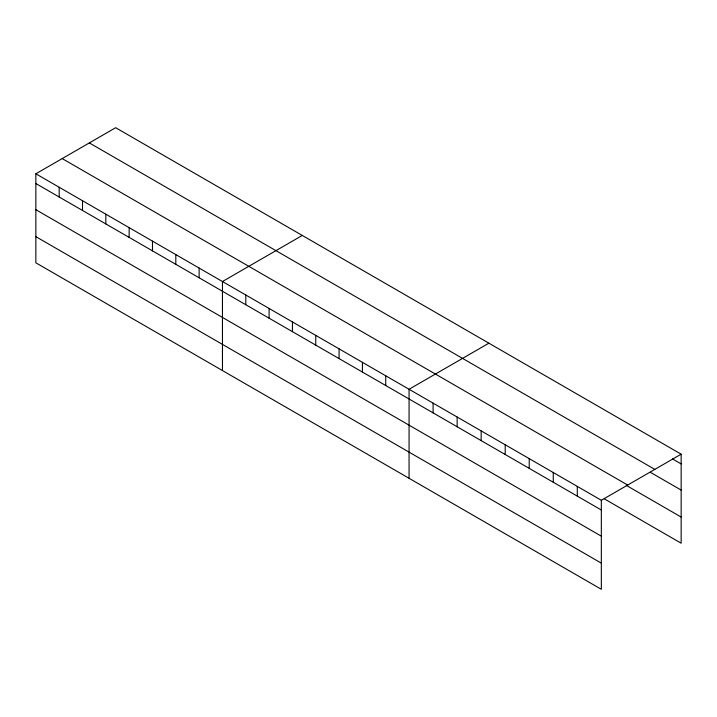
<?xml version="1.0" encoding="UTF-8"?>
<svg xmlns="http://www.w3.org/2000/svg" width="717" height="717" viewBox="0 0 717 717"><rect width="100%" height="100%" fill="white"/><g stroke="black" fill="none" stroke-linecap="round" stroke-linejoin="round"><path stroke-width="1.08" d="M601.33 536.164L601.33 500.269L35.85 173.792L35.85 262.816L601.33 589.293L601.33 536.164L35.85 209.696M604.243 498.808L681.15 543.208L681.15 454.184L115.67 127.707L35.85 173.792M302.278 235.445L222.458 281.53L222.458 370.555M488.886 343.183L409.066 389.268L409.066 478.293M601.33 500.269L681.15 454.184M672.501 458.925L681.15 463.917M89.329 142.916L654.809 469.393M650.391 472.324L681.15 490.078M62.191 158.582L627.671 485.059M626.353 485.409L681.15 517.047M35.85 183.525L601.33 510.002M35.85 236.655L601.33 563.132M577.293 486.395L577.293 496.128M553.264 472.512L553.264 482.254M529.227 458.638L529.227 468.371M505.198 444.764L505.198 454.497M481.161 430.89L481.161 440.623M457.132 417.016L457.132 426.749M433.095 403.142L433.095 412.875M385.737 375.798L385.737 385.531M362.417 362.327L362.417 372.069M339.087 348.865L339.087 358.599M315.758 335.395L315.758 345.128M292.437 321.933L292.437 331.666M269.108 308.462L269.108 318.196M245.788 294.992L245.788 304.725M199.129 268.059L199.129 277.793M175.808 254.589L175.808 264.331M152.479 241.127L152.479 250.86M129.15 227.656L129.15 237.39M105.829 214.195L105.829 223.928M82.5 200.724L82.5 210.457M59.179 187.254L59.179 196.996"/></g></svg>
